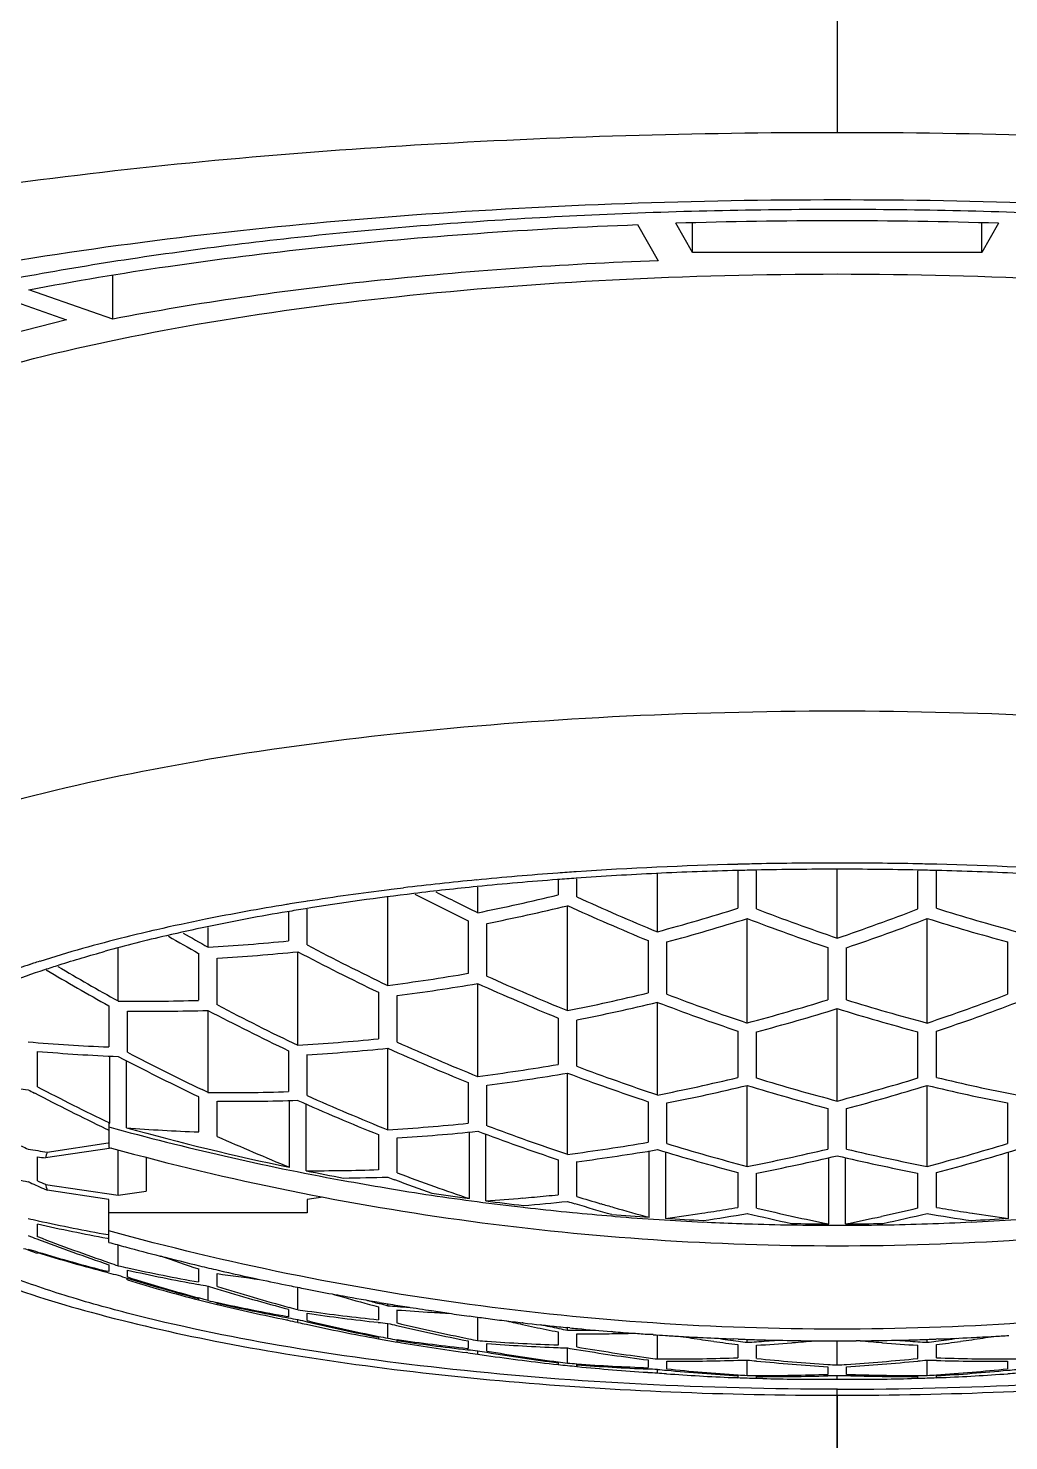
# Model space of a CAD drawing. Extents: x 857 to 1647, y 4681 to 5260.
# Drawn here: x 1078.76 to 1086.67, y 5030.98 to 5042.37 of the extents above; entities that cross this region are included whole.
import ezdxf

# ---------------------------------------------------------------- set-up
doc = ezdxf.new("R2010")
doc.units = 0
doc.header["$LTSCALE"] = 30
doc.header["$MEASUREMENT"] = 0
doc.layers.add('80T168354_DXF_CONTINUOUS_LINE', color=7, linetype='CONTINUOUS')
doc.layers.add('M24421NP-R06DXF_CONTINUOUS_LINE', color=7, linetype='CONTINUOUS')

msp = doc.modelspace()

# ---------------------------------------------------------------- linework, layer by layer
at = {"layer": '80T168354_DXF_CONTINUOUS_LINE', "color": 9, "linetype": 'Continuous'}
for p, q in [((1085.282, 5047.091), (1085.282, 5041.532)), ((1085.282, 5019.252), (1085.282, 5031.403))]:
    msp.add_line(p, q, dxfattribs=at)
at = {"layer": '80T168354_DXF_CONTINUOUS_LINE', "color": 4, "linetype": 'Continuous'}
msp.add_line((1085.282, 5031.35), (1085.282, 5019.252), dxfattribs=at)
at = {"layer": '80T168354_DXF_CONTINUOUS_LINE', "color": 9, "linetype": 'Continuous'}
for points in [[(1085.282, 5019.252), (1084.255, 5019.252), (1082.221, 5019.295), (1079.233, 5019.526), (1076.388, 5019.937), (1073.75, 5020.563), (1071.384, 5021.463), (1069.347, 5022.692), (1067.691, 5024.272), (1066.439, 5026.179), (1065.557, 5028.36), (1064.972, 5030.768), (1064.613, 5033.367), (1064.414, 5036.124), (1064.32, 5039.007), (1064.276, 5043.015), (1064.282, 5046.058), (1064.282, 5048.104)], [(1085.282, 5019.252), (1086.309, 5019.252), (1088.342, 5019.295), (1091.33, 5019.526), (1094.176, 5019.937), (1096.813, 5020.563), (1099.18, 5021.463), (1101.216, 5022.692), (1102.872, 5024.272), (1104.124, 5026.179), (1105.007, 5028.36), (1105.591, 5030.768), (1105.951, 5033.367), (1106.15, 5036.124), (1106.243, 5039.007), (1106.287, 5043.015), (1106.282, 5046.058), (1106.282, 5048.104)]]:
    msp.add_open_spline(points, degree=3, knots=[0, 0, 0, 0, 0.071288, 0.141061, 0.207876, 0.270624, 0.328794, 0.382901, 0.434596, 0.486254, 0.540012, 0.597084, 0.657787, 0.721884, 0.788829, 0.857961, 1, 1, 1, 1], dxfattribs=at)
at = {"layer": '80T168354_DXF_CONTINUOUS_LINE', "color": 7, "linetype": 'Continuous'}
for points, knots in [([(1073.548, 5039.957), (1074.296, 5040.223), (1075.983, 5040.7), (1078.771, 5041.181), (1081.93, 5041.468), (1084.145, 5041.532), (1085.282, 5041.532)], [0, 0, 0, 0, 0.200246, 0.441172, 0.71318, 1, 1, 1, 1]), ([(1085.282, 5041.532), (1086.418, 5041.532), (1088.633, 5041.468), (1091.792, 5041.181), (1094.581, 5040.7), (1096.268, 5040.223), (1097.015, 5039.957)], [0, 0, 0, 0, 0.286819, 0.558827, 0.799754, 1, 1, 1, 1]), ([(1085.282, 5040.987), (1084.14, 5040.987), (1081.936, 5040.91), (1079.743, 5040.67), (1078.695, 5040.502)], [0, 0, 0, 0, 0.518462, 1, 1, 1, 1]), ([(1091.868, 5040.502), (1090.821, 5040.67), (1088.628, 5040.91), (1086.424, 5040.987), (1085.282, 5040.987)], [0, 0, 0, 0, 0.481538, 1, 1, 1, 1])]:
    msp.add_open_spline(points, degree=3, knots=knots, dxfattribs=at)
at = {"layer": 'M24421NP-R06DXF_CONTINUOUS_LINE', "color": 7, "linetype": 'Continuous'}
for p, q in [((1084.116, 5040.563), (1083.98, 5040.799)), ((1084.116, 5040.563), (1084.116, 5040.801)), ((1086.448, 5040.563), (1086.448, 5040.801)), ((1086.584, 5040.799), (1086.448, 5040.563)), ((1083.672, 5040.788), (1083.839, 5040.497)), ((1086.448, 5040.563), (1084.116, 5040.563)), ((1079.439, 5040.026), (1079.439, 5040.376)), ((1079.439, 5040.026), (1078.762, 5040.262)), ((1078.515, 5040.213), (1079.065, 5040.021)), ((1079.065, 5040.021), (1077.415, 5039.594)), ((1084.481, 5035.574), (1084.481, 5035.275)), ((1084.632, 5035.27), (1084.632, 5035.577)), ((1085.282, 5035.035), (1085.282, 5035.59)), ((1085.931, 5035.577), (1085.931, 5035.27)), ((1086.082, 5035.275), (1086.082, 5035.574)), ((1082.382, 5035.24), (1082.382, 5035.445)), ((1083.031, 5035.503), (1083.031, 5035.384)), ((1083.182, 5035.368), (1083.182, 5035.512)), ((1083.832, 5035.086), (1083.832, 5035.553)), ((1081.008, 5035.332), (1080.996, 5035.33)), ((1081.657, 5034.653), (1081.657, 5035.367)), ((1081.685, 5035.427), (1081.668, 5035.425)), ((1080.848, 5035.307), (1080.84, 5035.305)), ((1080.856, 5035.243), (1080.856, 5035.012)), ((1081.007, 5034.98), (1081.007, 5035.267)), ((1083.107, 5034.45), (1083.107, 5035.296)), ((1080.207, 5034.962), (1080.207, 5035.12)), ((1082.306, 5035.174), (1082.306, 5034.75)), ((1082.457, 5034.729), (1082.457, 5035.153)), ((1084.557, 5034.35), (1084.557, 5035.193)), ((1086.007, 5034.35), (1086.007, 5035.193)), ((1083.756, 5035.015), (1083.756, 5034.593)), ((1083.907, 5034.582), (1083.907, 5035.004)), ((1086.656, 5035.004), (1086.656, 5034.582)), ((1079.482, 5034.528), (1079.482, 5034.954)), ((1080.131, 5034.912), (1080.131, 5034.533)), ((1080.282, 5034.496), (1080.282, 5034.874)), ((1080.932, 5034.171), (1080.932, 5034.925)), ((1085.206, 5034.958), (1085.206, 5034.537)), ((1085.357, 5034.537), (1085.357, 5034.958)), ((1082.382, 5033.919), (1082.382, 5034.669)), ((1081.581, 5034.598), (1081.581, 5034.222)), ((1081.732, 5034.196), (1081.732, 5034.572)), ((1079.406, 5034.489), (1079.406, 5034.157)), ((1079.557, 5034.114), (1079.557, 5034.446)), ((1080.207, 5033.79), (1080.207, 5034.451)), ((1083.832, 5033.77), (1083.832, 5034.517)), ((1085.282, 5033.72), (1085.282, 5034.466)), ((1083.031, 5034.39), (1083.031, 5034.016)), ((1083.182, 5034.001), (1083.182, 5034.374)), ((1084.481, 5034.284), (1084.481, 5033.911)), ((1084.632, 5033.906), (1084.632, 5034.279)), ((1085.931, 5034.279), (1085.931, 5033.906)), ((1086.082, 5033.911), (1086.082, 5034.284)), ((1078.832, 5033.835), (1078.832, 5034.121)), ((1079.415, 5033.542), (1079.415, 5034.084)), ((1079.482, 5034.08), (1079.528, 5034.056)), ((1080.856, 5034.126), (1080.856, 5033.797)), ((1081.007, 5033.765), (1081.007, 5034.095)), ((1081.657, 5033.489), (1081.657, 5034.146)), ((1079.549, 5033.505), (1079.549, 5034.046)), ((1082.306, 5033.87), (1082.306, 5033.542)), ((1082.457, 5033.521), (1082.457, 5033.849)), ((1083.107, 5033.292), (1083.107, 5033.946)), ((1084.557, 5033.193), (1084.557, 5033.847)), ((1086.007, 5033.193), (1086.007, 5033.847)), ((1080.131, 5033.756), (1080.131, 5033.472)), ((1080.207, 5033.79), (1080.159, 5033.813)), ((1080.282, 5033.435), (1080.282, 5033.719)), ((1080.865, 5033.186), (1080.865, 5033.725)), ((1080.999, 5033.159), (1080.999, 5033.697)), ((1083.756, 5033.715), (1083.756, 5033.389)), ((1083.907, 5033.378), (1083.907, 5033.705)), ((1085.206, 5033.661), (1085.206, 5033.334)), ((1085.357, 5033.334), (1085.357, 5033.661)), ((1086.656, 5033.705), (1086.656, 5033.378)), ((1079.406, 5033.544), (1079.406, 5033.347)), ((1079.406, 5033.544), (1079.415, 5033.542)), ((1079.415, 5033.542), (1079.407, 5033.546)), ((1079.383, 5033.498), (1079.391, 5033.494)), ((1079.391, 5033.494), (1079.396, 5033.492)), ((1079.396, 5033.492), (1079.406, 5033.487)), ((1081.581, 5033.45), (1081.581, 5033.167)), ((1081.732, 5033.142), (1081.732, 5033.424)), ((1082.315, 5032.935), (1082.315, 5033.471)), ((1082.449, 5032.917), (1082.449, 5033.453)), ((1079.428, 5033.342), (1078.896, 5033.262)), ((1078.91, 5033.309), (1079.401, 5033.383)), ((1079.406, 5033.347), (1079.428, 5033.341)), ((1079.482, 5032.961), (1079.482, 5033.327)), ((1083.765, 5032.783), (1083.765, 5033.319)), ((1083.899, 5032.774), (1083.899, 5033.309)), ((1086.665, 5032.774), (1086.665, 5033.309)), ((1078.832, 5033.078), (1078.832, 5033.272)), ((1079.707, 5033.268), (1079.707, 5032.995)), ((1083.031, 5033.248), (1083.031, 5032.965)), ((1083.182, 5032.95), (1083.182, 5033.232)), ((1085.215, 5032.73), (1085.215, 5033.265)), ((1085.349, 5032.73), (1085.349, 5033.265)), ((1078.896, 5033.049), (1079.482, 5032.961)), ((1081.28, 5033.083), (1081.297, 5033.08)), ((1084.481, 5033.144), (1084.481, 5032.863)), ((1084.632, 5032.858), (1084.632, 5033.139)), ((1085.931, 5033.139), (1085.931, 5032.858)), ((1086.082, 5032.863), (1086.082, 5033.144)), ((1078.881, 5033.015), (1078.91, 5033.002)), ((1079.406, 5032.928), (1078.91, 5033.002)), ((1079.482, 5032.961), (1079.707, 5032.995)), ((1081.133, 5032.946), (1081.007, 5032.928)), ((1079.406, 5032.581), (1079.406, 5032.928)), ((1081.007, 5032.928), (1081.007, 5032.819)), ((1082.749, 5032.864), (1082.765, 5032.862)), ((1083.098, 5032.827), (1083.146, 5032.822)), ((1078.832, 5032.627), (1078.832, 5032.729)), ((1081.007, 5032.819), (1079.406, 5032.819)), ((1083.462, 5032.794), (1083.491, 5032.791)), ((1079.395, 5032.614), (1079.401, 5032.613)), ((1078.832, 5032.493), (1078.832, 5032.498)), ((1079.482, 5032.392), (1079.482, 5032.562)), ((1079.406, 5032.401), (1079.406, 5032.345)), ((1080.131, 5032.366), (1080.131, 5032.262)), ((1079.39, 5032.34), (1079.404, 5032.336)), ((1079.406, 5032.345), (1079.392, 5032.348)), ((1079.556, 5032.278), (1079.556, 5032.294)), ((1079.557, 5032.302), (1079.557, 5032.358)), ((1080.282, 5032.225), (1080.282, 5032.329)), ((1080.207, 5032.113), (1080.207, 5032.228)), ((1080.932, 5032.038), (1080.932, 5032.221)), ((1080.131, 5032.127), (1080.131, 5032.117)), ((1080.131, 5032.117), (1080.282, 5032.079)), ((1080.177, 5032.121), (1080.133, 5032.133)), ((1080.207, 5032.113), (1080.177, 5032.121)), ((1080.282, 5032.079), (1080.282, 5032.09)), ((1080.856, 5032.041), (1080.856, 5031.982)), ((1081.581, 5032.061), (1081.581, 5031.956)), ((1081.657, 5032.07), (1081.657, 5032.087)), ((1081.732, 5031.93), (1081.732, 5032.036)), ((1080.85, 5031.953), (1080.839, 5031.955)), ((1080.844, 5031.975), (1080.854, 5031.973)), ((1080.856, 5031.982), (1080.846, 5031.984)), ((1080.932, 5031.937), (1080.927, 5031.937)), ((1080.932, 5031.937), (1080.932, 5031.959)), ((1081.007, 5031.95), (1081.007, 5032.009)), ((1081.657, 5031.808), (1081.657, 5031.928)), ((1082.011, 5032.017), (1082.033, 5032.016)), ((1082.382, 5031.789), (1082.382, 5031.978)), ((1082.749, 5031.932), (1082.742, 5031.933)), ((1081.581, 5031.816), (1081.581, 5031.804)), ((1081.581, 5031.804), (1081.732, 5031.777)), ((1083.031, 5031.86), (1083.031, 5031.753)), ((1083.107, 5031.873), (1083.107, 5031.894)), ((1083.126, 5031.892), (1083.109, 5031.894)), ((1083.182, 5031.738), (1083.182, 5031.844)), ((1083.472, 5031.861), (1083.462, 5031.862)), ((1083.798, 5031.837), (1083.764, 5031.839)), ((1083.832, 5031.641), (1083.832, 5031.835)), ((1084.483, 5031.801), (1084.449, 5031.803)), ((1084.557, 5031.775), (1084.557, 5031.799)), ((1086.007, 5031.775), (1086.007, 5031.799)), ((1086.095, 5031.802), (1086.081, 5031.801)), ((1081.732, 5031.777), (1081.732, 5031.79)), ((1082.302, 5031.691), (1082.293, 5031.692)), ((1082.298, 5031.716), (1082.305, 5031.716)), ((1082.306, 5031.726), (1082.299, 5031.726)), ((1082.306, 5031.786), (1082.306, 5031.726)), ((1082.382, 5031.68), (1082.382, 5031.707)), ((1082.457, 5031.705), (1082.457, 5031.765)), ((1083.107, 5031.608), (1083.107, 5031.73)), ((1084.481, 5031.757), (1084.481, 5031.65)), ((1084.632, 5031.645), (1084.632, 5031.752)), ((1084.915, 5031.772), (1084.924, 5031.773)), ((1085.282, 5031.592), (1085.282, 5031.788)), ((1085.467, 5031.788), (1085.436, 5031.788)), ((1085.639, 5031.773), (1085.648, 5031.772)), ((1085.931, 5031.752), (1085.931, 5031.645)), ((1086.082, 5031.65), (1086.082, 5031.757)), ((1083.031, 5031.61), (1083.031, 5031.596)), ((1083.181, 5031.58), (1083.188, 5031.58)), ((1083.182, 5031.58), (1083.182, 5031.595)), ((1083.188, 5031.58), (1083.182, 5031.58)), ((1083.756, 5031.633), (1083.756, 5031.571)), ((1083.907, 5031.561), (1083.907, 5031.622)), ((1084.557, 5031.508), (1084.557, 5031.632)), ((1085.206, 5031.578), (1085.206, 5031.517)), ((1085.357, 5031.517), (1085.357, 5031.578)), ((1086.007, 5031.508), (1086.007, 5031.632)), ((1086.656, 5031.622), (1086.656, 5031.561)), ((1083.832, 5031.528), (1083.832, 5031.558)), ((1084.481, 5031.49), (1084.436, 5031.492)), ((1084.436, 5031.492), (1084.481, 5031.49)), ((1084.481, 5031.505), (1084.481, 5031.49)), ((1084.632, 5031.485), (1084.632, 5031.5)), ((1084.681, 5031.483), (1084.632, 5031.485)), ((1084.632, 5031.485), (1084.681, 5031.483)), ((1085.282, 5031.478), (1085.282, 5031.509)), ((1085.931, 5031.485), (1085.882, 5031.483)), ((1085.882, 5031.483), (1085.932, 5031.485)), ((1085.931, 5031.5), (1085.931, 5031.485)), ((1086.082, 5031.49), (1086.082, 5031.505)), ((1086.127, 5031.492), (1086.082, 5031.49)), ((1086.083, 5031.49), (1086.127, 5031.492))]:
    msp.add_line(p, q, dxfattribs=at)
for centre, radius, start, end in [((1085.282, 4998.682), 42.137, 88.2295, 91.7705), ((1085.062, 5007.711), 27.922, 94.1776, 95.5286), ((1085.141, 5006.655), 28.981, 93.8849, 94.1813), ((1085.25, 5004.855), 30.784, 91.4343, 93.8599), ((1085.195, 5006.523), 29.065, 92.7018, 93.9819), ((1085.257, 5005.27), 30.32, 91.4706, 92.7077), ((1085.278, 5003.894), 31.746, 91.1684, 91.4413), ((1085.278, 5004.584), 31.006, 91.1965, 91.4761), ((1085.282, 5003.699), 31.941, 89.9997, 91.1682), ((1085.282, 5004.39), 31.2, 89.9997, 91.1963), ((1085.282, 5003.699), 31.941, 88.8318, 90.0003), ((1085.282, 5004.39), 31.2, 88.8037, 90.0003), ((1085.286, 5003.894), 31.746, 88.5587, 88.8316), ((1085.286, 5004.584), 31.006, 88.5239, 88.8035), ((1085.332, 5005.252), 30.387, 86.1242, 88.5816), ((1085.306, 5005.27), 30.32, 87.2923, 88.5294), ((1084.858, 5009.858), 25.766, 95.5365, 96.8549), ((1084.818, 5010.852), 24.719, 95.6665, 96.8543), ((1085.022, 5008.832), 26.749, 94.277, 95.6736), ((1085.134, 5007.409), 28.177, 93.9844, 94.2898), ((1084.158, 5015.096), 20.48, 98.8814, 99.3022), ((1084.421, 5014.004), 21.542, 96.8076, 99.1541), ((1084.483, 5012.937), 22.663, 97.1357, 98.8211), ((1084.671, 5011.466), 24.146, 96.8701, 97.1042), ((1090.737, 5052.584), 19.344, 242.7322, 244.1601), ((1090.797, 5052.598), 19.29, 243.0128, 244.1343), ((1079.189, 5051.241), 16.317, 281.2861, 283.622), ((1090.897, 5052.261), 18.572, 245.4544, 247.6387), ((1083.855, 5016.913), 18.638, 99.3106, 101.3516), ((1083.691, 5018.359), 17.127, 99.5665, 101.7613), ((1084.103, 5016.014), 19.507, 99.1714, 99.6167), ((1079.269, 5051.146), 16.308, 281.2745, 283.6116), ((1090.851, 5052.279), 18.665, 245.487, 247.6601), ((1079.381, 5051.576), 17.08, 285.1057, 287.3752), ((1091.011, 5051.881), 17.794, 248.9922, 251.2165), ((1079.532, 5051.938), 17.855, 288.7873, 291.004), ((1091.167, 5051.521), 17.023, 252.6209, 254.8981), ((1083.309, 5019.691), 15.807, 101.3914, 102.8484), ((1083.199, 5020.719), 14.716, 101.7604, 103.0633), ((1079.467, 5051.478), 17.062, 285.0857, 287.3575), ((1090.961, 5051.896), 17.889, 249.0223, 251.2344), ((1079.623, 5051.839), 17.829, 288.7618, 290.9815), ((1091.113, 5051.533), 17.119, 252.6463, 254.9105), ((1082.643, 5023.063), 12.307, 103.0058, 105.3906), ((1089.963, 5052.569), 20.21, 240.0981, 240.8905), ((1090.031, 5052.595), 20.185, 240.2198, 240.8754), ((1079.34, 5050.265), 15.328, 273.2425, 275.6781), ((1079.412, 5050.177), 15.328, 273.2541, 275.6896), ((1090.079, 5052.302), 19.638, 242.2381, 244.3595), ((1090.123, 5052.281), 19.556, 242.2155, 244.3461), ((1081.555, 5026.341), 8.927, 107.9804, 108.1773), ((1081.623, 5026.132), 9.146, 107.6523, 107.9799), ((1089.298, 5052.319), 20.39, 239.3477, 240.9797), ((1089.345, 5052.305), 20.33, 239.3999, 240.9768), ((1079.617, 5050.526), 16.003, 277.3231, 279.6745), ((1079.694, 5050.435), 15.994, 277.3224, 279.6752), ((1090.156, 5051.9), 18.904, 245.7156, 247.8578), ((1090.204, 5051.88), 18.82, 245.6922, 247.8443), ((1079.692, 5049.638), 15.112, 269.202, 271.6649), ((1079.857, 5050.833), 16.702, 281.2198, 283.501), ((1090.326, 5051.491), 18.086, 249.2117, 251.3973), ((1080.057, 5051.177), 17.418, 284.9699, 287.1936), ((1090.49, 5051.122), 17.361, 252.8027, 255.0337), ((1080.217, 5051.548), 18.147, 288.6064, 290.7847), ((1079.762, 5049.557), 15.112, 269.2225, 271.6854), ((1089.367, 5051.951), 19.752, 242.3696, 244.4763), ((1089.413, 5051.928), 19.679, 242.3567, 244.4715), ((1079.939, 5050.74), 16.683, 281.2103, 283.494), ((1090.275, 5051.508), 18.172, 249.234, 251.4091), ((1080.145, 5051.081), 17.391, 284.9545, 287.1815), ((1090.435, 5051.136), 17.448, 252.8221, 255.0419), ((1080.309, 5051.451), 18.112, 288.5873, 290.7696), ((1080.02, 5049.069), 14.925, 265.1429, 267.6415), ((1080.008, 5049.857), 15.713, 273.3699, 275.7459), ((1089.5, 5051.518), 18.984, 245.8463, 247.9774), ((1080.089, 5048.994), 14.926, 265.1701, 267.6685), ((1088.7, 5051.608), 19.739, 242.4069, 244.3608), ((1080.082, 5049.771), 15.704, 273.3777, 275.7552), ((1089.451, 5051.539), 19.059, 245.8613, 247.9839), ((1088.639, 5051.603), 19.771, 242.5591, 244.5127), ((1080.292, 5050.128), 16.343, 277.3475, 279.65), ((1089.63, 5051.12), 18.293, 249.3623, 251.5214), ((1080.37, 5050.039), 16.324, 277.3462, 279.6514), ((1089.577, 5051.139), 18.37, 249.3779, 251.5278), ((1080.539, 5050.444), 16.997, 281.1713, 283.4123), ((1080.622, 5050.353), 16.969, 281.1636, 283.4083), ((1089.744, 5050.758), 17.689, 252.9467, 255.135), ((1089.801, 5050.742), 17.611, 252.9324, 255.1305), ((1080.747, 5050.797), 17.668, 284.8731, 287.0641), ((1080.835, 5050.703), 17.632, 284.8615, 287.0568), ((1089.953, 5050.405), 17.022, 256.5953, 258.8329), ((1090.013, 5050.392), 16.943, 256.5842, 258.8323), ((1080.41, 5048.58), 14.861, 263.2885, 263.6111), ((1087.984, 5051.434), 19.892, 242.3619, 242.5252), ((1087.911, 5051.292), 19.732, 242.5239, 244.3948), ((1087.975, 5051.3), 19.713, 242.3672, 244.2371), ((1080.368, 5049.238), 15.449, 269.4009, 271.81), ((1088.786, 5051.174), 19.068, 245.9235, 248.0441), ((1080.44, 5049.159), 15.44, 269.4151, 271.8257), ((1088.736, 5051.197), 19.135, 245.9308, 248.0439), ((1085.266, 5054.768), 22.048, 254.5871, 259.5843), ((1080.704, 5048.672), 15.211, 265.6444, 267.8433), ((1085.263, 5054.242), 21.51, 254.5937, 258.2023), ((1080.69, 5049.468), 16.008, 273.4631, 275.7956), ((1088.922, 5050.767), 18.417, 249.4512, 251.5946), ((1088.07, 5050.869), 19.094, 245.9283, 247.8299), ((1080.765, 5049.384), 15.989, 273.4678, 275.8031), ((1088.868, 5050.788), 18.486, 249.4606, 251.596), ((1087.161, 5050.846), 19.426, 244.1817, 244.3648), ((1081.012, 5048.101), 14.94, 261.3176, 261.9131), ((1079.367, 5033.144), 0.486, 160.1374, 165.9656), ((1080.98, 5049.749), 16.595, 277.365, 279.6326), ((1081.059, 5049.662), 16.567, 277.3631, 279.6345), ((1089.042, 5050.399), 17.847, 253.0262, 255.1944), ((1089.1, 5050.38), 17.777, 253.0164, 255.1931), ((1081.233, 5050.074), 17.205, 281.1379, 283.3514), ((1081.318, 5049.985), 17.169, 281.1318, 283.35), ((1089.257, 5050.037), 17.222, 256.6534, 258.8647), ((1089.319, 5050.022), 17.152, 256.6451, 258.8655), ((1081.448, 5050.435), 17.834, 284.8103, 286.9801), ((1081.537, 5050.344), 17.79, 284.8022, 286.9773), ((1081.083, 5048.051), 14.95, 261.3408, 261.5878), ((1081.057, 5048.868), 15.709, 269.7872, 271.9131), ((1081.414, 5047.751), 14.919, 259.4149, 259.7397), ((1086.586, 5050.408), 19.023, 245.6976, 245.896), ((1086.664, 5050.436), 19.043, 245.7174, 245.9275), ((1079.367, 5033.167), 0.486, 194.0344, 199.8626), ((1085.271, 5054.28), 21.549, 258.5643, 259.3821), ((1085.274, 5054.809), 22.089, 259.6286, 260.5363), ((1081.129, 5048.854), 15.755, 270.6251, 271.9214), ((1088.195, 5050.582), 18.658, 249.4876, 249.6693), ((1088.16, 5050.489), 18.558, 249.6686, 250.6562), ((1088.246, 5050.552), 18.589, 249.4869, 250.4725), ((1086.571, 5050.375), 18.987, 245.896, 246.1073), ((1085.276, 5054.821), 22.102, 260.5363, 261.5044), ((1085.278, 5054.839), 22.12, 261.5046, 263.4328), ((1085.277, 5054.316), 21.586, 261.3027, 262.1126), ((1088.192, 5050.399), 18.427, 250.4726, 251.4015), ((1081.389, 5049.031), 16.149, 273.7612, 274.8173), ((1081.383, 5049.11), 16.229, 274.8168, 275.149), ((1081.377, 5049.17), 16.289, 275.1492, 275.8284), ((1088.429, 5050.18), 18.011, 253.0634, 253.7), ((1085.279, 5054.328), 21.598, 262.47, 263.2772), ((1081.453, 5049.099), 16.272, 274.5718, 275.8318), ((1085.28, 5054.852), 22.133, 263.4762, 264.3421), ((1088.365, 5050.179), 18.051, 253.0657, 253.26), ((1085.281, 5054.86), 22.141, 264.4669, 265.2882), ((1088.338, 5050.089), 17.956, 253.2593, 254.2489), ((1088.407, 5050.105), 17.932, 253.7002, 254.0498), ((1088.379, 5050.006), 17.83, 254.0493, 255.0026), ((1081.677, 5049.401), 16.774, 278.6197, 278.9495), ((1081.667, 5049.467), 16.841, 278.9497, 279.6199), ((1088.638, 5049.782), 17.392, 256.6855, 257.6753), ((1081.926, 5049.783), 17.392, 282.3276, 283.3145), ((1088.897, 5049.467), 16.841, 260.3801, 261.05), ((1088.886, 5049.401), 16.774, 261.0502, 261.3803), ((1082.027, 5047.321), 14.91, 257.3319, 257.6511), ((1082.111, 5047.332), 14.966, 257.3447, 259.5423), ((1082.04, 5047.384), 14.975, 257.6525, 259.8475), ((1085.281, 5054.35), 21.62, 265.1765, 265.979), ((1085.281, 5054.869), 22.151, 265.3633, 267.2013), ((1081.69, 5049.314), 16.687, 277.6042, 278.6203), ((1085.282, 5054.357), 21.626, 266.3335, 267.1347), ((1081.747, 5049.394), 16.817, 278.3905, 279.6198), ((1085.282, 5054.874), 22.155, 267.2013, 267.896), ((1085.282, 5054.875), 22.156, 267.896, 268.1187), ((1085.282, 5054.877), 22.158, 268.1188, 269.0463), ((1088.56, 5049.732), 17.385, 256.6876, 257.8915), ((1085.282, 5054.364), 21.634, 269.0236, 269.8233), ((1085.282, 5054.88), 22.161, 269.0464, 270.9536), ((1088.607, 5049.642), 17.249, 257.6753, 258.659), ((1081.957, 5049.642), 17.249, 281.341, 282.3276), ((1085.282, 5054.364), 21.634, 270.1767, 270.9764), ((1082.004, 5049.732), 17.385, 282.1085, 283.3124), ((1085.282, 5054.877), 22.158, 270.9537, 271.8814), ((1088.817, 5049.394), 16.817, 260.3802, 261.6095), ((1085.282, 5054.875), 22.156, 271.8815, 272.7987), ((1085.282, 5054.357), 21.626, 272.8653, 273.6665), ((1085.282, 5054.869), 22.151, 272.7987, 274.6847), ((1088.873, 5049.314), 16.687, 261.3797, 262.3958), ((1085.203, 5049.428), 17.987, 248.9978, 249.2335), ((1085.149, 5049.283), 17.832, 249.232, 251.2139), ((1085.224, 5049.295), 17.851, 249.0197, 250.9989), ((1081.382, 5039.978), 7.907, 250.3202, 251.192), ((1083.068, 5046.662), 14.778, 253.0403, 253.352), ((1083.153, 5046.661), 14.807, 253.0344, 255.2779), ((1083.08, 5046.704), 14.822, 253.3531, 255.5939), ((1085.253, 5053.784), 21.994, 254.5845, 254.9483), ((1085.256, 5053.798), 22.009, 254.9484, 255.7063), ((1085.173, 5049.149), 17.697, 251.0004, 251.24), ((1082.746, 5046.984), 14.952, 257.3919, 257.7016), ((1082.759, 5047.048), 15.018, 257.7031, 259.9224), ((1085.88, 5049.446), 18.021, 250.3615, 251.3983), ((1085.26, 5053.812), 22.023, 255.7063, 256.5501), ((1085.263, 5053.823), 22.035, 256.55, 256.9539), ((1083.165, 5046.705), 14.853, 255.3331, 255.6429), ((1084.619, 5048.736), 17.205, 252.6266, 252.8815), ((1084.576, 5048.595), 17.057, 252.88, 254.8955), ((1083.815, 5046.401), 14.751, 253.2188, 255.5373), ((1082.831, 5046.998), 15.002, 257.3934, 259.6163), ((1084.654, 5048.609), 17.085, 252.6438, 254.6562), ((1082.506, 5047.378), 15.212, 261.5942, 262.8879), ((1085.265, 5053.835), 22.047, 256.9539, 257.8431), ((1085.268, 5053.847), 22.059, 257.8431, 258.4749), ((1082.844, 5047.063), 15.067, 259.615, 259.9211), ((1085.392, 5048.987), 17.543, 252.8081, 253.0474), ((1085.35, 5048.847), 17.396, 253.0459, 255.0312), ((1085.426, 5048.861), 17.413, 252.8196, 254.8024), ((1085.27, 5053.856), 22.068, 258.4749, 258.8287), ((1085.271, 5053.863), 22.075, 258.8287, 259.395), ((1085.272, 5053.867), 22.079, 259.395, 259.6285), ((1086.11, 5049.113), 17.642, 253.8707, 254.1539), ((1086.083, 5049.019), 17.545, 254.1532, 255.1316), ((1085.274, 5053.876), 22.088, 259.6285, 260.3934), ((1083.475, 5046.668), 14.918, 257.3433, 257.6452), ((1083.562, 5046.684), 14.958, 257.3333, 259.5288), ((1084.126, 5047.956), 16.334, 256.3899, 258.3895), ((1083.489, 5046.731), 14.982, 257.6466, 259.8383), ((1085.387, 5048.721), 17.267, 254.8038, 255.0473), ((1083.151, 5047.054), 15.179, 261.5936, 261.8902), ((1083.162, 5047.138), 15.263, 261.8921, 264.0546), ((1086.159, 5049.037), 17.555, 254.5405, 254.9089), ((1085.275, 5053.882), 22.095, 260.3934, 260.5828), ((1086.147, 5048.993), 17.508, 254.9089, 255.1403), ((1082.819, 5047.51), 15.484, 265.6953, 265.9825), ((1085.275, 5053.885), 22.097, 260.5828, 260.7905), ((1082.897, 5047.507), 15.515, 265.6958, 266.728), ((1082.821, 5047.537), 15.511, 265.9826, 266.3482), ((1085.275, 5053.887), 22.099, 260.7905, 260.9866), ((1085.276, 5053.892), 22.104, 260.9866, 261.5043), ((1085.277, 5053.898), 22.11, 261.5043, 261.8729), ((1084.098, 5047.82), 16.196, 258.4334, 258.7113), ((1083.575, 5046.749), 15.025, 259.5693, 259.8688), ((1084.858, 5048.312), 16.818, 256.5008, 256.758), ((1084.216, 5046.373), 14.806, 257.1838, 257.4578), ((1084.23, 5046.436), 14.87, 257.4594, 259.741), ((1084.827, 5048.178), 16.681, 256.7566, 258.7814), ((1083.236, 5047.085), 15.239, 261.5909, 263.758), ((1084.905, 5048.194), 16.705, 256.5072, 258.5291), ((1083.245, 5047.169), 15.324, 263.7564, 264.0492), ((1085.626, 5048.574), 17.113, 256.5894, 256.834), ((1085.595, 5048.441), 16.976, 256.8327, 258.8298), ((1085.672, 5048.457), 16.989, 256.5928, 258.5878), ((1082.901, 5047.575), 15.583, 266.807, 267.2442), ((1085.278, 5053.901), 22.114, 261.8729, 262.2959), ((1085.278, 5053.906), 22.118, 262.2959, 262.6447), ((1085.279, 5053.91), 22.123, 262.6447, 263.0335), ((1085.279, 5053.913), 22.126, 263.0335, 263.4168), ((1086.353, 5048.732), 17.196, 257.3775, 257.8849), ((1086.341, 5048.673), 17.136, 257.885, 258.2087), ((1085.28, 5053.919), 22.132, 263.4334, 264.1805), ((1086.409, 5048.658), 17.106, 258.1282, 258.6302), ((1084.877, 5048.061), 16.569, 258.5305, 258.7914), ((1083.886, 5046.747), 15.105, 261.512, 261.8049), ((1083.898, 5046.83), 15.188, 261.8067, 263.9594), ((1085.644, 5048.324), 16.854, 258.5892, 258.8381), ((1086.327, 5048.605), 17.067, 258.2084, 258.8669), ((1085.28, 5053.923), 22.136, 264.1805, 264.371), ((1086.399, 5048.606), 17.054, 258.6304, 258.8698), ((1083.196, 5047.704), 15.831, 269.6781, 269.9512), ((1085.28, 5053.924), 22.137, 264.4154, 264.5714), ((1083.196, 5047.744), 15.871, 269.9513, 270.4951), ((1083.272, 5047.692), 15.848, 269.6761, 270.3722), ((1085.281, 5053.928), 22.141, 264.5714, 265.2882), ((1083.272, 5047.742), 15.898, 270.372, 270.6916), ((1083.271, 5047.79), 15.946, 270.6918, 271.3244), ((1085.281, 5053.932), 22.145, 265.3152, 265.749), ((1085.281, 5053.935), 22.147, 265.749, 266.0722), ((1085.281, 5053.936), 22.149, 266.1604, 266.4186), ((1085.281, 5053.938), 22.151, 266.4186, 266.7321), ((1085.282, 5053.94), 22.153, 266.7321, 267.2013), ((1086.633, 5048.377), 16.759, 261.0247, 261.6382), ((1086.624, 5048.317), 16.698, 261.6384, 261.9532), ((1085.282, 5053.942), 22.155, 267.2013, 267.8452), ((1086.697, 5048.311), 16.674, 261.7905, 262.3784), ((1085.282, 5053.944), 22.157, 267.9332, 268.1268), ((1085.282, 5053.944), 22.157, 268.1268, 268.3238), ((1085.282, 5053.945), 22.158, 268.3238, 269.0463), ((1085.282, 5053.945), 22.158, 270.9537, 271.6763), ((1085.282, 5053.944), 22.157, 271.6763, 271.8732), ((1085.282, 5053.944), 22.157, 271.8732, 272.0669), ((1083.867, 5048.311), 16.674, 277.6216, 278.2102), ((1085.282, 5053.942), 22.155, 272.104, 272.7987), ((1083.939, 5048.317), 16.698, 278.0472, 278.3616), ((1085.282, 5053.94), 22.153, 272.7987, 273.2691), ((1083.93, 5048.377), 16.759, 278.3618, 278.9769), ((1085.282, 5053.938), 22.151, 273.2691, 273.5813), ((1083.972, 5046.779), 15.156, 261.5003, 263.6578), ((1084.424, 5047.567), 16.017, 260.3262, 262.3565), ((1084.407, 5047.441), 15.891, 262.3877, 262.6793), ((1083.982, 5046.864), 15.241, 263.6825, 263.9725), ((1083.549, 5047.193), 15.448, 265.6667, 265.9519), ((1085.139, 5047.925), 16.45, 260.3517, 260.613), ((1085.119, 5047.8), 16.324, 260.6116, 262.6536), ((1083.631, 5047.239), 15.518, 265.6621, 267.7816), ((1085.197, 5047.817), 16.344, 260.3498, 262.3891), ((1083.556, 5047.295), 15.55, 265.954, 268.0676), ((1083.635, 5047.341), 15.62, 267.7797, 268.0603), ((1085.901, 5048.196), 16.702, 260.3691, 260.6206), ((1085.881, 5048.071), 16.575, 260.6194, 262.6361), ((1085.958, 5048.09), 16.586, 260.3666, 262.3813), ((1086.616, 5048.254), 16.635, 261.953, 262.6284), ((1086.689, 5048.258), 16.62, 262.3786, 262.6278), ((1083.549, 5047.955), 16.211, 273.5626, 273.8229), ((1083.546, 5048.003), 16.259, 273.8231, 274.4127), ((1083.623, 5047.965), 16.245, 273.5606, 274.5612), ((1085.282, 5053.946), 22.159, 269.0463, 269.8274), ((1083.616, 5048.061), 16.341, 274.593, 275.1958), ((1085.282, 5053.947), 22.16, 269.8274, 270.1725), ((1085.282, 5053.946), 22.159, 270.1725, 270.3986), ((1085.282, 5053.946), 22.159, 270.478, 270.9537), ((1086.948, 5048.062), 16.341, 264.7998, 265.4067), ((1086.94, 5047.965), 16.245, 265.4388, 266.4394), ((1087.017, 5048.003), 16.259, 265.5912, 266.1769), ((1087.014, 5047.955), 16.211, 266.1771, 266.4374), ((1083.874, 5048.258), 16.62, 277.3722, 277.6214), ((1083.948, 5048.254), 16.635, 277.3716, 278.0474), ((1084.633, 5046.46), 14.95, 261.3408, 261.614), ((1084.644, 5046.543), 15.034, 261.6159, 263.8407), ((1085.282, 5052.451), 20.976, 263.8404, 264.2509), ((1085.18, 5047.694), 16.22, 262.3904, 262.6555), ((1084.29, 5046.895), 15.333, 265.5729, 265.8574), ((1084.374, 5046.942), 15.394, 265.5614, 267.6893), ((1084.297, 5046.996), 15.435, 265.8595, 267.992), ((1084.758, 5047.222), 15.721, 264.2673, 266.3357), ((1085.941, 5047.967), 16.462, 262.3826, 262.6386), ((1083.932, 5047.396), 15.755, 269.6368, 269.9111), ((1083.931, 5047.53), 15.889, 269.9145, 271.985), ((1084.009, 5047.437), 15.814, 269.631, 271.713), ((1084.006, 5047.574), 15.951, 271.7096, 271.9789), ((1086.213, 5047.861), 16.313, 264.1718, 264.4314), ((1086.203, 5047.746), 16.198, 264.4302, 266.474), ((1086.28, 5047.767), 16.206, 264.1654, 266.2067), ((1086.272, 5047.656), 16.094, 266.2079, 266.4726), ((1084.292, 5047.656), 16.094, 273.5274, 273.7921), ((1084.281, 5047.807), 16.246, 273.7957, 275.8321), ((1084.364, 5047.707), 16.159, 273.5235, 275.5723), ((1084.35, 5047.861), 16.313, 275.5686, 275.8282), ((1086.558, 5047.574), 15.951, 268.0211, 268.2904), ((1086.632, 5047.495), 15.854, 268.0127, 270.0878), ((1086.555, 5047.471), 15.849, 268.2893, 270.3667), ((1086.632, 5047.396), 15.755, 270.0889, 270.3632), ((1084.378, 5047.044), 15.495, 267.6874, 267.9791), ((1084.751, 5047.111), 15.61, 266.3369, 266.6239), ((1085.458, 5047.58), 16.105, 264.206, 264.4725), ((1085.043, 5046.616), 15.136, 265.4096, 265.6858), ((1085.05, 5046.709), 15.23, 265.6877, 267.6909), ((1085.447, 5047.466), 15.99, 264.4713, 266.538), ((1085.525, 5047.486), 16.007, 264.198, 266.2619), ((1085.282, 5052.449), 20.974, 267.8114, 268.224), ((1085.518, 5047.374), 15.895, 266.2632, 266.5338), ((1084.679, 5047.106), 15.598, 269.55, 269.8269), ((1084.679, 5047.24), 15.732, 269.8303, 271.9217), ((1084.758, 5047.148), 15.649, 269.5393, 271.6419), ((1085.125, 5046.943), 15.466, 268.3577, 270.3033), ((1084.755, 5047.285), 15.785, 271.6385, 271.912), ((1085.125, 5046.835), 15.357, 270.3054, 270.5864), ((1085.808, 5047.285), 15.785, 268.088, 268.3615), ((1085.439, 5046.835), 15.357, 269.4136, 269.6946), ((1085.884, 5047.205), 15.697, 268.076, 270.172), ((1085.806, 5047.183), 15.683, 268.3604, 270.4584), ((1085.439, 5046.943), 15.466, 269.6966, 271.6413), ((1085.884, 5047.106), 15.598, 270.1731, 270.45), ((1085.282, 5052.449), 20.974, 271.776, 272.1886), ((1085.046, 5047.374), 15.895, 273.4662, 273.7368), ((1085.035, 5047.525), 16.046, 273.7406, 275.7995), ((1085.12, 5047.427), 15.951, 273.4595, 275.5313), ((1085.514, 5046.709), 15.23, 272.3092, 274.3123), ((1085.106, 5047.58), 16.105, 275.5275, 275.794), ((1085.52, 5046.616), 15.136, 274.3142, 274.5904)]:
    msp.add_arc(centre, radius, start, end, dxfattribs=at)
for points, knots in [([(1092.608, 5040.212), (1092.071, 5040.33), (1090.934, 5040.535), (1089.15, 5040.749), (1087.248, 5040.88), (1085.285, 5040.925), (1083.321, 5040.881), (1081.418, 5040.749), (1079.634, 5040.535), (1078.497, 5040.331), (1077.96, 5040.213)], [0, 0, 0, 0, 0.111911, 0.234882, 0.365476, 0.499959, 0.634447, 0.765057, 0.888054, 1, 1, 1, 1]), ([(1078.762, 5040.262), (1079.135, 5040.334), (1079.91, 5040.463), (1081.545, 5040.667), (1082.81, 5040.755), (1083.672, 5040.788)], [0, 0, 0, 0, 0.230717, 0.476552, 1, 1, 1, 1]), ([(1083.839, 5040.497), (1083.067, 5040.468), (1081.593, 5040.365), (1080.129, 5040.158), (1079.439, 5040.026)], [0, 0, 0, 0, 0.5235, 1, 1, 1, 1]), ([(1075.991, 5037.985), (1075.991, 5038.065), (1076.026, 5038.236), (1076.171, 5038.475), (1076.4, 5038.704), (1076.712, 5038.924), (1077.105, 5039.135), (1077.575, 5039.335), (1078.118, 5039.522), (1078.969, 5039.763), (1080.177, 5040.012), (1081.767, 5040.227), (1083.49, 5040.36), (1084.677, 5040.39), (1085.282, 5040.39)], [0, 0, 0, 0, 0.024, 0.050916, 0.082785, 0.12071, 0.165167, 0.216246, 0.273794, 0.337499, 0.481489, 0.643714, 0.818605, 1, 1, 1, 1]), ([(1085.282, 5040.39), (1085.886, 5040.39), (1087.074, 5040.36), (1088.797, 5040.227), (1090.386, 5040.012), (1091.595, 5039.763), (1092.446, 5039.522), (1092.989, 5039.335), (1093.459, 5039.135), (1093.851, 5038.924), (1094.163, 5038.704), (1094.393, 5038.475), (1094.538, 5038.236), (1094.573, 5038.065), (1094.573, 5037.985)], [0, 0, 0, 0, 0.181395, 0.356286, 0.518511, 0.662501, 0.726206, 0.783754, 0.834833, 0.87929, 0.917215, 0.949084, 0.976, 1, 1, 1, 1]), ([(1085.282, 5036.864), (1084.677, 5036.864), (1083.49, 5036.834), (1081.767, 5036.702), (1080.177, 5036.487), (1078.969, 5036.237), (1078.118, 5035.997), (1077.575, 5035.809), (1077.105, 5035.609), (1076.712, 5035.398), (1076.4, 5035.178), (1076.171, 5034.949), (1076.026, 5034.71), (1075.991, 5034.539), (1075.991, 5034.46)], [0, 0, 0, 0, 0.181395, 0.356286, 0.518511, 0.662501, 0.726206, 0.783754, 0.834833, 0.87929, 0.917215, 0.949084, 0.976, 1, 1, 1, 1]), ([(1094.573, 5034.46), (1094.573, 5034.539), (1094.538, 5034.71), (1094.393, 5034.949), (1094.163, 5035.178), (1093.851, 5035.398), (1093.459, 5035.609), (1092.989, 5035.809), (1092.446, 5035.997), (1091.595, 5036.237), (1090.386, 5036.487), (1088.797, 5036.702), (1087.074, 5036.834), (1085.886, 5036.864), (1085.282, 5036.864)], [0, 0, 0, 0, 0.024, 0.050916, 0.082785, 0.12071, 0.165167, 0.216246, 0.273794, 0.337499, 0.481489, 0.643714, 0.818605, 1, 1, 1, 1]), ([(1079.794, 5035.102), (1079.71, 5035.083), (1079.393, 5035.007), (1079.078, 5034.92), (1078.85, 5034.847)], [0, 0, 0, 0, 0.263848, 1, 1, 1, 1]), ([(1078.89, 5034.781), (1078.929, 5034.794), (1079.09, 5034.846), (1079.253, 5034.894), (1079.377, 5034.929)], [0, 0, 0, 0, 0.241308, 1, 1, 1, 1]), ([(1078.771, 5034.822), (1078.712, 5034.803), (1078.49, 5034.727), (1078.272, 5034.642), (1078.116, 5034.573)], [0, 0, 0, 0, 0.265745, 1, 1, 1, 1]), ([(1078.137, 5034.481), (1078.193, 5034.508), (1078.439, 5034.621), (1078.692, 5034.716), (1078.89, 5034.781)], [0, 0, 0, 0, 0.230148, 1, 1, 1, 1]), ([(1085.282, 5031.397), (1084.755, 5031.397), (1083.72, 5031.423), (1082.217, 5031.539), (1080.831, 5031.726), (1079.778, 5031.944), (1079.036, 5032.153), (1078.562, 5032.317), (1078.153, 5032.491), (1077.811, 5032.675), (1077.539, 5032.867), (1077.338, 5033.067), (1077.212, 5033.275), (1077.182, 5033.424), (1077.182, 5033.494)], [0, 0, 0, 0, 0.181395, 0.356286, 0.518511, 0.662502, 0.726205, 0.783755, 0.834834, 0.879289, 0.917215, 0.949084, 0.975999, 1, 1, 1, 1]), ([(1085.282, 5031.397), (1085.809, 5031.397), (1086.844, 5031.423), (1088.346, 5031.539), (1089.732, 5031.726), (1090.786, 5031.944), (1091.528, 5032.153), (1092.001, 5032.317), (1092.411, 5032.491), (1092.753, 5032.675), (1093.025, 5032.867), (1093.225, 5033.067), (1093.352, 5033.275), (1093.382, 5033.424), (1093.382, 5033.494)], [0, 0, 0, 0, 0.181395, 0.356286, 0.518511, 0.662502, 0.726205, 0.783755, 0.834834, 0.879289, 0.917215, 0.949084, 0.975999, 1, 1, 1, 1]), ([(1079.428, 5033.341), (1080.379, 5033.081), (1082.319, 5032.686), (1085.282, 5032.488), (1088.244, 5032.686), (1090.185, 5033.081), (1091.136, 5033.341)], [0, 0, 0, 0, 0.249843, 0.5, 0.750158, 1, 1, 1, 1]), ([(1077.294, 5032.919), (1077.359, 5032.858), (1077.508, 5032.741), (1077.768, 5032.581), (1078.077, 5032.427), (1078.574, 5032.222), (1079.307, 5031.993), (1080.303, 5031.766), (1081.429, 5031.583), (1082.656, 5031.448), (1083.951, 5031.366), (1084.835, 5031.348), (1085.282, 5031.348)], [0, 0, 0, 0, 0.032094, 0.068923, 0.11064, 0.157246, 0.264558, 0.389133, 0.528348, 0.679008, 0.837507, 1, 1, 1, 1]), ([(1085.282, 5031.348), (1085.729, 5031.348), (1086.612, 5031.366), (1087.907, 5031.448), (1089.134, 5031.583), (1090.26, 5031.766), (1091.257, 5031.993), (1091.989, 5032.222), (1092.487, 5032.427), (1092.795, 5032.581), (1093.055, 5032.741), (1093.205, 5032.858), (1093.269, 5032.919)], [0, 0, 0, 0, 0.162493, 0.320992, 0.471652, 0.610867, 0.735442, 0.842754, 0.88936, 0.931077, 0.967906, 1, 1, 1, 1]), ([(1091.157, 5032.674), (1090.203, 5032.412), (1088.255, 5032.014), (1085.282, 5031.815), (1082.308, 5032.014), (1080.361, 5032.412), (1079.406, 5032.674)], [0, 0, 0, 0, 0.249841, 0.5, 0.750159, 1, 1, 1, 1])]:
    msp.add_open_spline(points, degree=3, knots=knots, dxfattribs=at)

doc.saveas('drawing.dxf')
